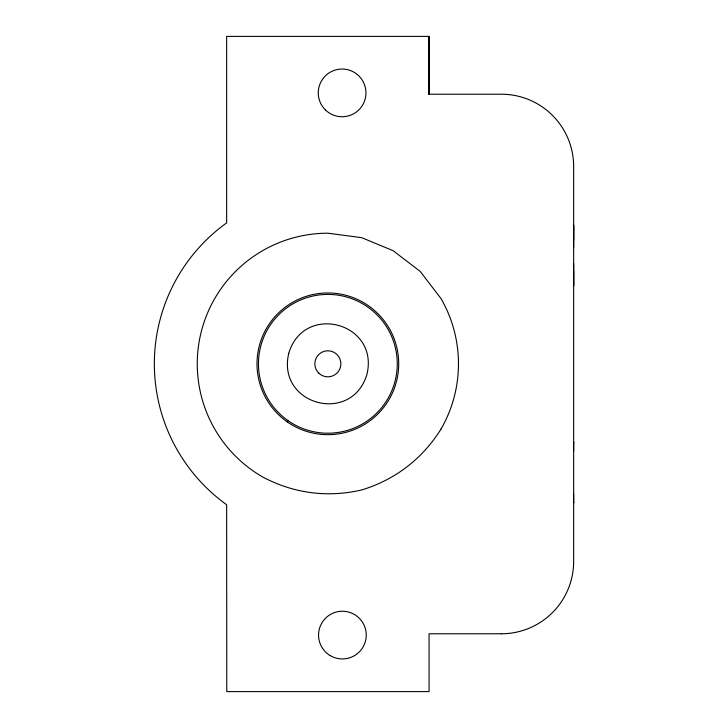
<?xml version="1.0" encoding="UTF-8"?>
<svg xmlns="http://www.w3.org/2000/svg" width="728" height="728" viewBox="0 0 728 728"><rect width="100%" height="100%" fill="white"/><g stroke="black" fill="none" stroke-linecap="round" stroke-linejoin="round"><path stroke-width="1.09" d="M573.646 501.756L573.646 502.793L573.646 493.893M573.646 450.96L573.646 442.06L573.646 443.097M573.655 263.409L573.646 285.913L573.637 270.725M573.637 247.684L573.646 225.179L573.646 240.367M428.992 36.4L428.992 94.231L428.992 36.4L226.645 36.4L226.645 222.941L225.871 223.441A173.501 173.501 0 0 0 225.871 504.176L226.645 504.677L226.772 691.6L429.065 691.6L429.065 633.77L501.355 633.77M428.992 94.231L501.355 94.221A72.281 72.281 0 0 1 573.655 166.503L573.646 561.479A72.29 72.29 0 0 1 501.355 633.77M288.752 353.335C276.394 404.996 351.833 425.207 366.958 374.292C379.315 322.631 303.876 302.42 288.752 353.335M440.968 429.12C422.358 458.895 395.24 479.707 361.661 489.971C327.445 497.87 293.548 493.411 262.553 476.922A130.612 130.612 0 0 1 327.855 233.206L361.661 237.656L393.156 250.705L420.211 271.453L440.968 298.507A130.612 130.612 0 0 1 440.968 429.12M318.655 373.009A13.013 13.013 0 0 0 340.422 367.176A13.013 13.013 0 0 0 324.488 351.242A13.013 13.013 0 0 0 318.655 373.009M287.241 421.876A70.862 70.862 0 0 0 398.444 369.942A70.862 70.862 0 0 0 297.87 299.608A70.862 70.862 0 0 0 287.241 421.876M288.079 420.684A69.406 69.406 0 0 0 396.997 369.824A69.406 69.406 0 0 0 298.489 300.928A69.406 69.406 0 0 0 288.079 420.684M325.389 109.91A23.86 23.86 0 0 0 365.201 98.853A23.86 23.86 0 0 0 335.717 69.906A23.86 23.86 0 0 0 325.389 109.91M330.257 655.628A23.86 23.86 0 0 0 366.248 635.326A23.86 23.86 0 0 0 330.667 614.314A23.86 23.86 0 0 0 330.257 655.628"/></g></svg>
